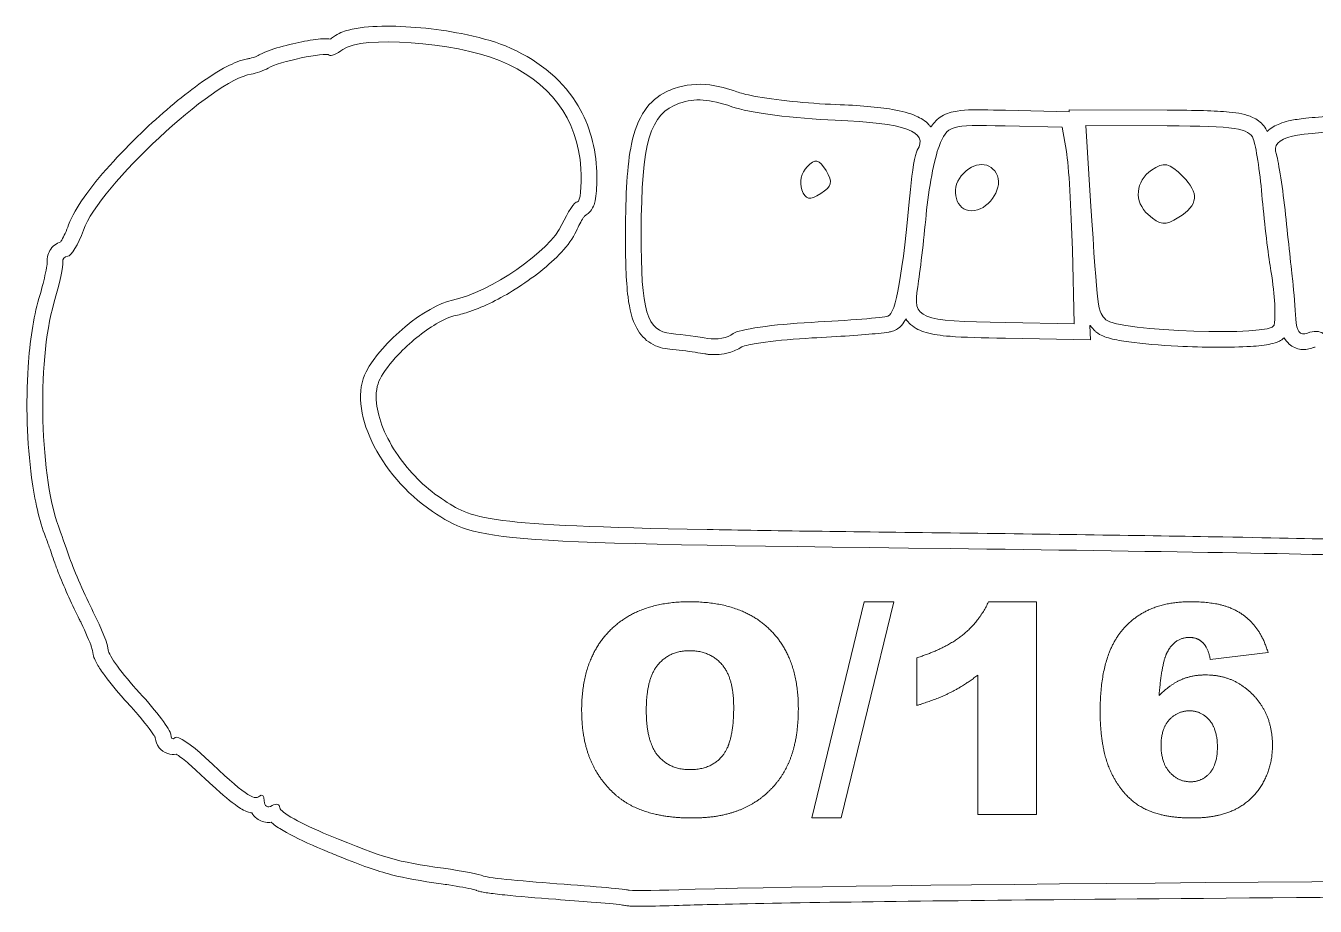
# Model space of a CAD drawing. Header units: millimetres. Extents: x 0 to 1091, y 0 to 786.
# Drawn here: x 9.4 to 255.9, y 261.6 to 430 of the extents above; entities that cross this region are included whole.
import ezdxf

# ---------------------------------------------------------------- set-up
doc = ezdxf.new("R2010")
doc.units = ezdxf.units.MM
doc.layers.get('0').update_dxf_attribs({"lineweight": 5})

msp = doc.modelspace()

# ---------------------------------------------------------------- linework, layer by layer
at = {"color": 1}
for p, q in [((196.68, 413.88), (208.89, 413.6)), ((208.87, 413.98), (227.62, 413.91)), ((208.89, 413.6), (208.87, 413.98)), ((196.61, 410.88), (207.56, 410.63)), ((207.56, 410.63), (208.35, 405.99)), ((212.07, 410.97), (227.61, 410.91)), ((212.99, 396.46), (212.07, 410.97)), ((209.49, 387.18), (209.85, 373.01)), ((209.85, 373.01), (196.75, 373.25)), ((212.86, 372.73), (212.93, 369.96)), ((212.93, 369.96), (196.69, 370.25)), ((159.68, 278.47), (169.67, 319.84)), ((175.35, 319.84), (165.3, 278.47)), ((169.67, 319.84), (175.35, 319.84)), ((193.46, 319.84), (202.66, 319.84)), ((202.66, 319.84), (202.66, 279.16)), ((179.74, 300), (179.74, 309.12)), ((246.91, 310.15), (235.86, 308.79)), ((191.42, 279.16), (191.42, 305.81)), ((202.66, 279.16), (191.42, 279.16)), ((165.3, 278.47), (159.68, 278.47))]:
    msp.add_line(p, q, dxfattribs=at)
for points, knots in [([(68.21, 427.93), (69.13, 428.62), (70.06, 428.95), (71.07, 429.22), (72.91, 429.71), (75.05, 429.91), (77.47, 429.96), (82.07, 430.05), (87.61, 429.54), (92.68, 428.55), (95.74, 427.95), (98.62, 427.18), (101.06, 426.18)], [0.0000001, 0.0000001, 0.0000001, 0.0000001, 0.1193648, 0.1193648, 0.1193648, 0.3369631, 0.3369631, 0.3369631, 0.7504181, 0.7504181, 0.7504181, 1, 1, 1, 1]), ([(54.14, 424.53), (54.7, 424.87), (55.2, 425.07), (55.77, 425.28), (57.09, 425.77), (58.73, 426.22), (60.41, 426.6), (61.94, 426.96), (63.48, 427.25), (64.78, 427.42), (65.43, 427.5), (66.02, 427.56), (66.6, 427.57), (66.9, 427.57), (67.18, 427.57), (67.56, 427.51)], [0.0000001, 0.0000001, 0.0000001, 0.0000001, 0.1328725, 0.1328725, 0.1328725, 0.4407073, 0.4407073, 0.4407073, 0.7203537, 0.7203537, 0.7203537, 0.8601768, 0.8601768, 0.8601768, 0.9292231, 0.9292231, 0.9292231, 0.9292231]), ([(67.56, 427.51), (67.64, 427.55), (67.73, 427.6), (67.82, 427.66), (67.94, 427.74), (68.07, 427.83), (68.21, 427.93)], [0.7160288, 0.7160288, 0.7160288, 0.7160288, 0.834306, 0.834306, 0.834306, 1, 1, 1, 1]), ([(52, 423.76), (52.2, 423.79), (52.77, 423.94), (53.26, 424.13), (53.65, 424.28), (54.02, 424.46), (54.14, 424.53)], [0.0000034, 0.0000034, 0.0000034, 0.0000034, 0.5552018, 0.5552018, 0.5552018, 1, 1, 1, 1]), ([(101.06, 426.18), (106.91, 423.8), (111.54, 420.14), (114.55, 415.43), (116.89, 411.78), (118.22, 407.51), (118.49, 402.89)], [0, 0, 0, 0, 0.562964, 0.562964, 0.562964, 1, 1, 1, 1]), ([(17.54, 391.94), (18.17, 393.67), (19.2, 395.39), (20.51, 397.25), (23.22, 401.11), (27.18, 405.47), (31.47, 409.59), (35.1, 413.06), (38.94, 416.33), (42.45, 418.86), (44.34, 420.23), (46.14, 421.38), (47.81, 422.25), (49.15, 422.94), (50.39, 423.46), (51.72, 423.71), (51.81, 423.73), (51.9, 423.75), (52, 423.76)], [0, 0, 0, 0, 0.152601, 0.152601, 0.152601, 0.467819, 0.467819, 0.467819, 0.733909, 0.733909, 0.733909, 0.877438, 0.877438, 0.877438, 0.991874, 0.991874, 0.991874, 1, 1, 1, 1]), ([(124.03, 390.47), (124.06, 397.94), (124.34, 403.29), (125.19, 407.39), (125.73, 409.97), (126.5, 412.1), (127.71, 413.85), (128.79, 415.42), (130.24, 416.62), (131.84, 417.41), (132.34, 417.65), (132.84, 417.86), (133.36, 418.04), (133.36, 418.04), (133.36, 418.04), (133.36, 418.04)], [0, 0, 0, 0, 0.424334, 0.424334, 0.424334, 0.690649, 0.690649, 0.690649, 0.927341, 0.927341, 0.927341, 1, 1, 1, 1.000001, 1.000001, 1.000001, 1.000001]), ([(133.36, 418.04), (133.36, 418.04), (133.36, 418.04), (133.36, 418.04), (135.5, 418.79), (137.79, 419.03), (140.17, 418.72), (141.82, 418.51), (143.51, 418.05), (145.35, 417.4)], [-0.000002, -0.000002, -0.000002, -0.000002, 0, 0, 0, 0.591575, 0.591575, 0.591575, 1, 1, 1, 1]), ([(145.35, 417.4), (145.94, 417.19), (147.12, 416.89), (148.58, 416.61), (152.58, 415.86), (158.81, 415.18), (164.27, 414.98)], [0, 0, 0, 0, 0.267484, 0.267484, 0.267484, 1, 1, 1, 1]), ([(164.27, 414.98), (168.74, 414.81), (172.28, 414.52), (175.07, 414.04), (176.85, 413.73), (178.33, 413.36), (179.63, 412.78), (180.52, 412.38), (181.35, 411.89), (182.06, 411.11), (182.19, 410.97), (182.31, 410.82), (182.43, 410.66)], [0, 0, 0, 0, 0.3289188, 0.3289188, 0.3289188, 0.5394549, 0.5394549, 0.5394549, 0.6840767, 0.6840767, 0.6840767, 0.7099458, 0.7099458, 0.7099458, 0.7099458]), ([(182.43, 410.66), (182.47, 410.72), (182.51, 410.78), (182.55, 410.84), (183.01, 411.54), (183.7, 412.26), (184.52, 412.76), (185.44, 413.3), (186.44, 413.58), (187.47, 413.74), (189.27, 414.01), (191.33, 413.99), (194.42, 413.93), (195.12, 413.92), (195.87, 413.9), (196.68, 413.88)], [0.2129098, 0.2129098, 0.2129098, 0.2129098, 0.2279726, 0.2279726, 0.2279726, 0.4007326, 0.4007326, 0.4007326, 0.5924009, 0.5924009, 0.5924009, 0.9244815, 0.9244815, 0.9244815, 1, 1, 1, 1]), ([(227.62, 413.91), (233.11, 413.88), (236.79, 413.81), (239.46, 413.54), (241.29, 413.36), (242.67, 413.12), (243.97, 412.52), (244.76, 412.16), (245.53, 411.61), (246.09, 410.9), (246.37, 410.55), (246.59, 410.17), (246.75, 409.81)], [0, 0, 0, 0, 0.4218188, 0.4218188, 0.4218188, 0.7109094, 0.7109094, 0.7109094, 0.888085, 0.888085, 0.888085, 0.9749007, 0.9749007, 0.9749007, 0.9749007]), ([(246.75, 409.81), (247.48, 410.54), (248.3, 410.97), (249.15, 411.3), (249.69, 411.51), (250.24, 411.68), (250.84, 411.83)], [0.5322163, 0.5322163, 0.5322163, 0.5322163, 0.8186274, 0.8186274, 0.8186274, 0.9999995, 0.9999995, 0.9999995, 0.9999995]), ([(250.84, 411.83), (250.84, 411.83), (250.84, 411.83), (250.84, 411.83), (251.64, 412.03), (252.53, 412.16), (253.62, 412.29), (256.43, 412.62), (260.45, 412.87), (264.58, 413.01), (267.77, 413.13), (271.02, 413.18), (273.77, 413.15), (275.38, 413.13), (276.82, 413.09), (278.01, 413.01), (278.86, 412.95), (279.57, 412.88), (280.25, 412.75)], [-0.000002, -0.000002, -0.000002, -0.000002, 0, 0, 0, 0.132193, 0.132193, 0.132193, 0.472773, 0.472773, 0.472773, 0.736386, 0.736386, 0.736386, 0.890112, 0.890112, 0.890112, 1, 1, 1, 1]), ([(118.49, 402.89), (118.6, 401.01), (118.58, 399.32), (118.44, 397.93), (118.37, 397.28), (118.29, 396.7), (118.1, 396.07), (118, 395.72), (117.88, 395.35), (117.53, 394.83), (117.33, 394.54), (117.05, 394.18), (116.51, 393.85), (116.43, 393.8), (116.35, 393.75), (116.25, 393.71)], [0, 0, 0, 0, 0.5, 0.5, 0.5, 0.7364245, 0.7364245, 0.7364245, 0.8682123, 0.8682123, 0.8682123, 0.9415515, 0.9415515, 0.9415515, 0.9528429, 0.9528429, 0.9528429, 0.9528429]), ([(116.25, 393.71), (116.17, 393.6), (116.06, 393.45), (115.95, 393.28), (115.56, 392.68), (115.07, 391.77), (114.64, 390.8)], [0.4039727, 0.4039727, 0.4039727, 0.4039727, 0.5364082, 0.5364082, 0.5364082, 1, 1, 1, 1]), ([(16.03, 388.72), (16.09, 388.82), (16.17, 388.93), (16.24, 389.06), (16.64, 389.75), (17.13, 390.8), (17.54, 391.94)], [0.4374938, 0.4374938, 0.4374938, 0.4374938, 0.5274959, 0.5274959, 0.5274959, 1, 1, 1, 1]), ([(114.64, 390.8), (113.98, 389.32), (112.99, 388.04), (111.79, 386.74), (109.48, 384.24), (106.32, 381.77), (102.94, 379.64), (100.07, 377.85), (97.07, 376.32), (94.24, 375.36), (93.33, 375.05), (92.45, 374.8), (91.57, 374.62)], [0.0000004, 0.0000004, 0.0000004, 0.0000004, 0.1972635, 0.1972635, 0.1972635, 0.5768866, 0.5768866, 0.5768866, 0.897861, 0.897861, 0.897861, 1, 1, 1, 1]), ([(132.52, 368.17), (131.3, 368.28), (130.03, 368.59), (128.88, 369.29), (127.76, 369.97), (126.83, 371), (126.19, 372.18), (125.28, 373.85), (124.82, 375.78), (124.52, 378.2), (124.12, 381.29), (124.01, 385.23), (124.03, 390.47)], [0.0000003, 0.0000003, 0.0000003, 0.0000003, 0.1953649, 0.1953649, 0.1953649, 0.3858984, 0.3858984, 0.3858984, 0.6552845, 0.6552845, 0.6552845, 1, 1, 1, 1]), ([(13.45, 384.52), (13.34, 385.36), (13.5, 386.28), (13.96, 387.05), (14.43, 387.84), (15.2, 388.43), (16.03, 388.72)], [0.0571113, 0.0571113, 0.0571113, 0.0571113, 0.4193927, 0.4193927, 0.4193927, 0.7970995, 0.7970995, 0.7970995, 0.7970995]), ([(11.86, 377.84), (12.33, 379.43), (12.73, 380.99), (13.02, 382.25), (13.19, 383), (13.32, 383.64), (13.39, 384.1), (13.42, 384.28), (13.44, 384.43), (13.45, 384.52)], [0, 0, 0, 0, 0.4452494, 0.4452494, 0.4452494, 0.7093206, 0.7093206, 0.7093206, 0.815438, 0.815438, 0.815438, 0.815438]), ([(13.15, 332.24), (11.9, 335.34), (11.06, 339.23), (10.47, 343.59), (9.59, 350.19), (9.35, 357.81), (9.81, 364.76), (10.13, 369.62), (10.78, 374.14), (11.86, 377.84)], [0.0007189, 0.0007189, 0.0007189, 0.0007189, 0.2802396, 0.2802396, 0.2802396, 0.7038362, 0.7038362, 0.7038362, 1, 1, 1, 1]), ([(91.57, 374.62), (90.73, 374.46), (89.33, 373.89), (87.83, 373), (85.44, 371.58), (82.72, 369.39), (80.57, 367.11), (79.04, 365.49), (77.79, 363.82), (77.1, 362.48)], [0.0000001, 0.0000001, 0.0000001, 0.0000001, 0.2688549, 0.2688549, 0.2688549, 0.69683, 0.69683, 0.69683, 1, 1, 1, 1]), ([(177.64, 373.96), (177.54, 373.76), (177.42, 373.55), (177.29, 373.35), (177.02, 372.93), (176.67, 372.48), (176.06, 372.07), (175.8, 371.89), (175.47, 371.73), (175.1, 371.61)], [0.8322353, 0.8322353, 0.8322353, 0.8322353, 0.875, 0.875, 0.875, 0.9618008, 0.9618008, 0.9618008, 1, 1, 1, 1]), ([(196.69, 370.25), (192.17, 370.33), (188.76, 370.42), (186.12, 370.63), (184.29, 370.78), (182.83, 370.98), (181.51, 371.36), (180.44, 371.67), (179.43, 372.12), (178.56, 372.89), (178.21, 373.2), (177.9, 373.57), (177.64, 373.96)], [0, 0, 0, 0, 0.2683849, 0.2683849, 0.2683849, 0.4532128, 0.4532128, 0.4532128, 0.6027381, 0.6027381, 0.6027381, 0.6626874, 0.6626874, 0.6626874, 0.6626874]), ([(213.79, 371.69), (213.57, 371.92), (213.24, 372.22), (212.87, 372.71), (212.87, 372.72), (212.87, 372.72), (212.86, 372.73)], [0, 0, 0, 0, 0.1538031, 0.1538031, 0.1538031, 0.1554602, 0.1554602, 0.1554602, 0.1554602]), ([(159.68, 370.31), (156.45, 370.14), (153.3, 369.85), (150.8, 369.51), (149.55, 369.34), (148.46, 369.16), (147.63, 368.98), (147, 368.85), (146.5, 368.72), (146.28, 368.64), (146.28, 368.64), (146.27, 368.64), (146.27, 368.63)], [0, 0, 0, 0, 0.4619714, 0.4619714, 0.4619714, 0.6929571, 0.6929571, 0.6929571, 0.8700318, 0.8700318, 0.8700318, 0.8751055, 0.8751055, 0.8751055, 0.8751055]), ([(175.1, 371.61), (174.78, 371.51), (174.61, 371.49), (174.39, 371.45), (173.85, 371.36), (173.2, 371.28), (172.36, 371.19), (169.55, 370.91), (164.77, 370.57), (159.68, 370.31)], [0, 0, 0, 0, 0.083183, 0.083183, 0.083183, 0.295909, 0.295909, 0.295909, 1, 1, 1, 1]), ([(250.01, 370.35), (249.68, 370.04), (249.38, 369.87), (249.11, 369.73), (248.49, 369.41), (248, 369.29), (247.46, 369.17), (246.35, 368.93), (245.08, 368.79), (243.56, 368.7), (239.78, 368.45), (234.62, 368.49), (229.67, 368.75), (226.26, 368.92), (222.97, 369.19), (220.31, 369.56), (218.98, 369.75), (217.82, 369.95), (216.81, 370.21), (216.28, 370.35), (215.8, 370.5), (215.3, 370.71), (214.9, 370.88), (214.49, 371.07), (213.99, 371.51), (213.92, 371.56), (213.86, 371.62), (213.79, 371.69), (213.79, 371.69), (213.79, 371.69), (213.79, 371.69), (213.79, 371.69), (213.79, 371.69), (213.79, 371.69)], [0.0326132, 0.0326132, 0.0326132, 0.0326132, 0.0588656, 0.0588656, 0.0588656, 0.1200563, 0.1200563, 0.1200563, 0.2469377, 0.2469377, 0.2469377, 0.5630399, 0.5630399, 0.5630399, 0.78152, 0.78152, 0.78152, 0.89076, 0.89076, 0.89076, 0.9480769, 0.9480769, 0.9480769, 0.994154, 0.994154, 0.994154, 1, 1, 1, 1.0000013, 1.0000013, 1.0000013, 1.0000026, 1.0000026, 1.0000026, 1.0000026]), ([(255.51, 368.46), (254.87, 368.21), (254.09, 368.03), (253.2, 368.14), (252.42, 368.23), (251.58, 368.6), (250.98, 369.13), (250.55, 369.51), (250.24, 369.93), (250.01, 370.35)], [0, 0, 0, 0, 0.2348043, 0.2348043, 0.2348043, 0.4398908, 0.4398908, 0.4398908, 0.5875236, 0.5875236, 0.5875236, 0.5875236]), ([(139.22, 367.28), (138.29, 367.46), (136.6, 367.7), (134.98, 367.9), (134.11, 368.01), (133.25, 368.1), (132.52, 368.17)], [0.0000011, 0.0000011, 0.0000011, 0.0000011, 0.6494888, 0.6494888, 0.6494888, 1, 1, 1, 1]), ([(146.27, 368.63), (145.49, 368.08), (144.71, 367.77), (143.9, 367.54), (142.61, 367.17), (141.26, 367.03), (139.87, 367.18), (139.65, 367.21), (139.44, 367.24), (139.22, 367.28), (139.22, 367.28), (139.22, 367.28), (139.22, 367.28)], [0.0325545, 0.0325545, 0.0325545, 0.0325545, 0.3729917, 0.3729917, 0.3729917, 0.9165104, 0.9165104, 0.9165104, 1, 1, 1, 1.0000048, 1.0000048, 1.0000048, 1.0000048]), ([(255.93, 368.56), (255.83, 368.55), (255.71, 368.52), (255.6, 368.49), (255.57, 368.48), (255.54, 368.47), (255.51, 368.46)], [0.669588, 0.669588, 0.669588, 0.669588, 0.9235561, 0.9235561, 0.9235561, 0.9999731, 0.9999731, 0.9999731, 0.9999731]), ([(77.1, 362.48), (76.49, 361.32), (76.22, 359.76), (76.42, 357.84), (76.73, 354.91), (78.17, 351.26), (80.54, 347.82), (82.67, 344.74), (85.52, 341.83), (88.82, 339.59)], [0, 0, 0, 0, 0.256158, 0.256158, 0.256158, 0.648826, 0.648826, 0.648826, 1, 1, 1, 1]), ([(88.82, 339.59), (90.43, 338.5), (91.62, 337.74), (93.16, 337.11), (94.83, 336.43), (97, 335.86), (100.6, 335.39), (107.27, 334.52), (118.65, 334.05), (139.64, 333.66), (151.67, 333.44), (166.87, 333.25), (186.19, 333.01)], [0, 0, 0, 0, 0.191408, 0.191408, 0.191408, 0.397964, 0.397964, 0.397964, 0.78065, 0.78065, 0.78065, 1, 1, 1, 1]), ([(186.19, 333.01), (204.86, 332.78), (223.41, 332.51), (238.28, 332.24), (248.66, 332.06), (257.23, 331.88), (262.81, 331.74), (265.23, 331.67), (267.08, 331.61), (268.29, 331.56)], [0, 0, 0, 0, 0.5, 0.5, 0.5, 0.8487759, 0.8487759, 0.8487759, 1, 1, 1, 1]), ([(14.9, 327.27), (14.46, 328.53), (14.05, 329.71), (13.73, 330.62), (13.55, 331.12), (13.4, 331.55), (13.3, 331.84), (13.23, 332.04), (13.17, 332.19), (13.15, 332.24)], [0.0000003, 0.0000003, 0.0000003, 0.0000003, 0.4826091, 0.4826091, 0.4826091, 0.7530504, 0.7530504, 0.7530504, 0.93889, 0.93889, 0.93889, 0.93889]), ([(19.59, 316.51), (18.32, 319.01), (16.82, 322.34), (15.75, 325.03), (15.42, 325.85), (15.14, 326.6), (14.9, 327.27)], [0.0000002, 0.0000002, 0.0000002, 0.0000002, 0.7675239, 0.7675239, 0.7675239, 1, 1, 1, 1]), ([(22.13, 310.42), (22.11, 310.52), (22.04, 310.81), (21.92, 311.15), (21.56, 312.23), (20.81, 314.03), (19.95, 315.79), (19.83, 316.03), (19.71, 316.28), (19.59, 316.51)], [0.1285113, 0.1285113, 0.1285113, 0.1285113, 0.3189094, 0.3189094, 0.3189094, 0.9180273, 0.9180273, 0.9180273, 1, 1, 1, 1]), ([(28.89, 300.41), (27.18, 302.26), (25.63, 304.13), (24.46, 305.72), (23.88, 306.52), (23.39, 307.24), (23, 307.93), (22.8, 308.27), (22.63, 308.6), (22.47, 308.97), (22.35, 309.28), (22.23, 309.6), (22.16, 310.12), (22.15, 310.21), (22.14, 310.31), (22.13, 310.42)], [0, 0, 0, 0, 0.5, 0.5, 0.5, 0.75, 0.75, 0.75, 0.875, 0.875, 0.875, 0.9743564, 0.9743564, 0.9743564, 0.991983, 0.991983, 0.991983, 0.991983]), ([(34.09, 293.91), (34.02, 294.03), (33.92, 294.2), (33.79, 294.4), (33.2, 295.3), (32.08, 296.76), (30.74, 298.32), (30.16, 299), (29.54, 299.71), (28.89, 300.41)], [0.2164367, 0.2164367, 0.2164367, 0.2164367, 0.321048, 0.321048, 0.321048, 0.7944259, 0.7944259, 0.7944259, 1, 1, 1, 1]), ([(38.12, 290.69), (37.62, 290.59), (37.04, 290.61), (36.49, 290.78), (35.78, 291), (35.22, 291.47), (34.88, 291.91), (34.37, 292.55), (34.21, 293.14), (34.13, 293.64), (34.11, 293.73), (34.1, 293.82), (34.09, 293.91)], [0.2677418, 0.2677418, 0.2677418, 0.2677418, 0.4053054, 0.4053054, 0.4053054, 0.5823178, 0.5823178, 0.5823178, 0.8434661, 0.8434661, 0.8434661, 0.8914765, 0.8914765, 0.8914765, 0.8914765]), ([(41.68, 287.81), (40.72, 288.71), (39.79, 289.49), (39.01, 290.07), (38.67, 290.32), (38.37, 290.53), (38.12, 290.69)], [0, 0, 0, 0, 0.3758079, 0.3758079, 0.3758079, 0.5398624, 0.5398624, 0.5398624, 0.5398624]), ([(52.55, 279.44), (52.45, 279.46), (52.35, 279.48), (52.26, 279.5), (51.3, 279.75), (50.61, 280.16), (49.86, 280.68), (48.56, 281.56), (47.09, 282.82), (44.99, 284.73), (44.02, 285.62), (42.92, 286.64), (41.68, 287.81)], [0.2403287, 0.2403287, 0.2403287, 0.2403287, 0.2614654, 0.2614654, 0.2614654, 0.4728147, 0.4728147, 0.4728147, 0.8330343, 0.8330343, 0.8330343, 1, 1, 1, 1]), ([(56.28, 277.64), (56.12, 277.62), (55.95, 277.61), (55.78, 277.61), (55.02, 277.61), (54.17, 277.87), (53.52, 278.36), (53.11, 278.67), (52.79, 279.05), (52.55, 279.44)], [0.2349341, 0.2349341, 0.2349341, 0.2349341, 0.2913524, 0.2913524, 0.2913524, 0.5379894, 0.5379894, 0.5379894, 0.6918086, 0.6918086, 0.6918086, 0.6918086]), ([(66.11, 272.42), (63.45, 273.52), (61.04, 274.66), (59.21, 275.69), (58.29, 276.2), (57.52, 276.67), (56.86, 277.17), (56.66, 277.32), (56.47, 277.47), (56.28, 277.64)], [0.0000001, 0.0000001, 0.0000001, 0.0000001, 0.5, 0.5, 0.5, 0.75, 0.75, 0.75, 0.8241488, 0.8241488, 0.8241488, 0.8241488]), ([(88.79, 265.88), (84.81, 266.44), (82.06, 266.89), (79.27, 267.62), (76.37, 268.37), (73.54, 269.4), (69.36, 271.09), (68.36, 271.49), (67.28, 271.93), (66.11, 272.42)], [0, 0, 0, 0, 0.4370192, 0.4370192, 0.4370192, 0.8914728, 0.8914728, 0.8914728, 1, 1, 1, 1]), ([(95.45, 264.67), (95.36, 264.7), (95.15, 264.75), (94.91, 264.81), (93.94, 265.04), (92.19, 265.36), (90.26, 265.66), (89.78, 265.74), (89.29, 265.81), (88.79, 265.88)], [0.156892, 0.156892, 0.156892, 0.156892, 0.3015799, 0.3015799, 0.3015799, 0.8611263, 0.8611263, 0.8611263, 1, 1, 1, 1]), ([(110.71, 262.91), (107.01, 263.17), (103.56, 263.47), (100.94, 263.75), (99.63, 263.88), (98.54, 264.01), (97.69, 264.13), (97.27, 264.19), (96.92, 264.25), (96.59, 264.32), (96.42, 264.35), (96.27, 264.38), (96.08, 264.44), (95.95, 264.47), (95.8, 264.51), (95.56, 264.62), (95.53, 264.63), (95.49, 264.65), (95.45, 264.67)], [0.0000004, 0.0000004, 0.0000004, 0.0000004, 0.5, 0.5, 0.5, 0.75, 0.75, 0.75, 0.875, 0.875, 0.875, 0.9375, 0.9375, 0.9375, 0.9812419, 0.9812419, 0.9812419, 0.9870525, 0.9870525, 0.9870525, 0.9870525]), ([(688.13, 263.73), (688.1, 263.73), (687.95, 263.75), (687.75, 263.76), (687.01, 263.82), (685.47, 263.88), (683.33, 263.94), (675.63, 264.14), (659.78, 264.28), (638.22, 264.36), (574.57, 264.61), (460.89, 264.38), (356.98, 263.87), (300.56, 263.6), (247.02, 263.24), (205.92, 262.84), (176.64, 262.55), (153.67, 262.24), (140.51, 261.92), (138.11, 261.87), (136.04, 261.81), (134.32, 261.75)], [0.0022543, 0.0022543, 0.0022543, 0.0022543, 0.0129974, 0.0129974, 0.0129974, 0.0511166, 0.0511166, 0.0511166, 0.1885339, 0.1885339, 0.1885339, 0.5942669, 0.5942669, 0.5942669, 0.8145502, 0.8145502, 0.8145502, 0.9714567, 0.9714567, 0.9714567, 1, 1, 1, 1]), ([(123.68, 261.8), (123.58, 261.81), (123.43, 261.83), (123.24, 261.85), (122.2, 261.97), (120.1, 262.17), (117.47, 262.39), (115.47, 262.55), (113.16, 262.73), (110.71, 262.91)], [0.1443759, 0.1443759, 0.1443759, 0.1443759, 0.2221084, 0.2221084, 0.2221084, 0.6645877, 0.6645877, 0.6645877, 1, 1, 1, 1]), ([(134.32, 261.75), (131.7, 261.66), (129.29, 261.61), (127.49, 261.59), (126.6, 261.59), (125.85, 261.59), (125.28, 261.61), (124.99, 261.62), (124.76, 261.63), (124.51, 261.65), (124.38, 261.66), (124.26, 261.67), (124.06, 261.71), (123.96, 261.72), (123.86, 261.74), (123.68, 261.8)], [0.0000002, 0.0000002, 0.0000002, 0.0000002, 0.5, 0.5, 0.5, 0.75, 0.75, 0.75, 0.875, 0.875, 0.875, 0.9375, 0.9375, 0.9375, 0.9655778, 0.9655778, 0.9655778, 0.9655778])]:
    msp.add_open_spline(points, degree=3, knots=knots, dxfattribs=at)
for points, degree in [([(70, 425.53), (73.58, 428.2), (91.23, 426.95), (99.93, 423.4)], 3), ([(55.69, 421.96), (57.66, 423.15), (66.68, 425.07), (67.37, 424.45)], 3), ([(67.37, 424.45), (67.67, 424.18), (68.85, 424.67), (70, 425.53)], 3), ([(52.45, 420.8), (53.41, 420.94), (54.87, 421.47), (55.69, 421.96)], 3), ([(99.93, 423.4), (109.48, 419.51), (114.95, 412.24), (115.5, 402.71)], 3), ([(20.36, 390.92), (23.45, 399.44), (45.19, 419.69), (52.45, 420.8)], 3), ([(127.03, 390.46), (127.1, 407.88), (128.68, 413.23), (134.34, 415.21)], 3), ([(134.34, 415.21), (137.3, 416.24), (140.16, 416.06), (144.35, 414.57)], 3), ([(144.35, 414.57), (147.57, 413.43), (156.49, 412.26), (164.16, 411.98)], 3), ([(164.16, 411.98), (177.54, 411.48), (182.05, 409.83), (179.83, 406.23)], 3), ([(184.01, 406.98), (185.62, 411.04), (185.92, 411.13), (196.61, 410.88)], 3), ([(227.61, 410.91), (240.55, 410.85), (243.31, 410.44), (244.08, 408.42)], 3), ([(251.57, 408.92), (255.74, 409.97), (275.6, 410.59), (279.68, 409.81)], 3), ([(181.53, 393.89), (181.99, 398.81), (183.11, 404.7), (184.01, 406.98)], 3), ([(244.08, 408.42), (244.6, 407.08), (245.34, 402.26), (245.73, 397.7)], 3), ([(248.51, 405.39), (247.93, 407.23), (248.79, 408.22), (251.57, 408.92)], 3), ([(162.39, 402.33), (161.01, 404.54), (160.36, 404.68), (158.76, 403.07)], 3), ([(179.83, 406.23), (179.41, 405.55), (178.82, 402.17), (178.51, 398.7)], 3), ([(208.35, 405.99), (208.78, 403.43), (209.3, 394.97), (209.49, 387.18)], 3), ([(250.26, 393.89), (249.74, 398.81), (248.95, 403.98), (248.51, 405.39)], 3), ([(115.5, 402.71), (115.7, 399.23), (115.4, 396.38), (114.84, 396.38)], 3), ([(158.76, 403.07), (157.69, 402), (157.23, 400.03), (157.75, 398.69)], 3), ([(161.38, 397.95), (163.54, 399.3), (163.74, 400.16), (162.39, 402.33)], 3), ([(195.16, 401.32), (194.05, 404.2), (190.62, 404.22), (188.25, 401.36)], 3), ([(224.65, 402.44), (221.54, 400.3), (221.23, 396.41), (223.98, 393.92)], 3), ([(230.62, 401.23), (228.02, 403.84), (227, 404.04), (224.65, 402.44)], 3), ([(188.25, 401.36), (186.06, 398.72), (187.27, 394.63), (190.24, 394.63)], 3), ([(190.24, 394.63), (193.23, 394.63), (196.18, 398.65), (195.16, 401.32)], 3), ([(229.84, 393.4), (233.57, 395.73), (233.8, 398.06), (230.62, 401.23)], 3), ([(157.75, 398.69), (158.49, 396.75), (159.22, 396.6), (161.38, 397.95)], 3), ([(178.51, 398.7), (177.05, 382.44), (175.73, 374.94), (174.22, 374.48)], 3), ([(245.73, 397.7), (246.13, 393.14), (246.84, 387.06), (247.3, 384.19)], 3), ([(114.84, 396.38), (114.28, 396.38), (112.96, 394.41), (111.89, 392.01)], 3), ([(215.91, 373.81), (214.32, 375.41), (214.35, 375.11), (212.99, 396.46)], 3), ([(179.92, 380.08), (180.34, 382.75), (181.07, 388.97), (181.53, 393.89)], 3), ([(223.98, 393.92), (226.3, 391.82), (227.19, 391.74), (229.84, 393.4)], 3), ([(251.63, 381.21), (251.39, 383.26), (250.78, 388.97), (250.26, 393.89)], 3), ([(17.37, 385.94), (18.03, 385.94), (19.38, 388.18), (20.36, 390.92)], 3), ([(111.89, 392.01), (109.68, 387.02), (98.04, 378.98), (90.98, 377.57)], 3), ([(132.79, 371.16), (128.11, 371.58), (126.97, 375.4), (127.03, 390.46)], 3), ([(14.74, 377), (15.82, 380.69), (16.59, 384.21), (16.45, 384.82)], 3), ([(16.45, 384.82), (16.3, 385.44), (16.72, 385.94), (17.37, 385.94)], 3), ([(247.3, 384.19), (248.2, 378.65), (248.41, 375.6), (248.08, 372.75)], 3), ([(196.75, 373.25), (179.93, 373.55), (178.95, 373.95), (179.92, 380.08)], 3), ([(252.2, 373.97), (252.12, 375.9), (251.86, 379.16), (251.63, 381.21)], 3), ([(90.98, 377.57), (85.88, 376.55), (77.37, 369.49), (74.43, 363.86)], 3), ([(15.94, 333.34), (12.03, 343.01), (11.41, 365.64), (14.74, 377)], 3), ([(159.53, 373.3), (152.35, 372.93), (145.64, 371.96), (144.62, 371.15)], 3), ([(174.22, 374.48), (173.32, 374.2), (166.71, 373.67), (159.53, 373.3)], 3), ([(248.08, 372.75), (247.82, 370.58), (218.17, 371.55), (215.91, 373.81)], 3), ([(254.44, 371.26), (253.03, 370.72), (252.3, 371.6), (252.2, 373.97)], 3), ([(139.78, 370.23), (138.14, 370.54), (134.99, 370.95), (132.79, 371.16)], 3), ([(144.62, 371.15), (143.6, 370.33), (141.42, 369.92), (139.78, 370.23)], 3), ([(257.41, 371.18), (256.93, 371.66), (255.59, 371.7), (254.44, 371.26)], 3), ([(74.43, 363.86), (70.77, 356.83), (76.81, 344.13), (87.13, 337.11)], 3), ([(87.13, 337.11), (95.73, 331.26), (98.04, 331.1), (186.16, 330.01)], 3), ([(17.74, 328.26), (16.82, 330.87), (16.02, 333.16), (15.94, 333.34)], 3), ([(22.26, 317.88), (20.68, 320.97), (18.65, 325.64), (17.74, 328.26)], 3), ([(186.16, 330.01), (223.47, 329.55), (260.37, 328.9), (268.16, 328.56)], 3), ([(121.1, 314.38), (126.56, 319.84), (136.3, 319.84)], 2), ([(136.3, 319.84), (146.29, 319.84), (151.69, 314.48)], 2), ([(188.55, 313.51), (191.69, 316.07), (193.46, 319.84)], 2), ([(219.36, 314.8), (223.91, 319.84), (231.99, 319.84)], 2), ([(231.99, 319.84), (236.76, 319.84), (239.53, 318.73)], 2), ([(239.53, 318.73), (242.3, 317.63), (244.13, 315.5)], 2), ([(25.13, 310.58), (25.13, 311.5), (23.84, 314.78), (22.26, 317.88)], 3), ([(115.65, 299.13), (115.65, 308.92), (121.1, 314.38)], 2), ([(151.69, 314.48), (157.09, 309.12), (157.09, 299.46)], 2), ([(179.74, 309.12), (185.41, 310.94), (188.55, 313.51)], 2), ([(214.8, 298.94), (214.8, 309.77), (219.36, 314.8)], 2), ([(244.13, 315.5), (245.96, 313.37), (246.91, 310.15)], 2), ([(231.88, 313.02), (229.18, 313.02), (227.68, 310.29)], 2), ([(234.4, 312.06), (233.38, 313.02), (231.88, 313.02)], 2), ([(235.86, 308.79), (235.43, 311.11), (234.4, 312.06)], 2), ([(31.09, 302.44), (27.81, 306), (25.13, 309.66), (25.13, 310.58)], 3), ([(136.27, 310.48), (132.53, 310.48), (130.27, 307.83)], 2), ([(142.45, 307.87), (140.17, 310.48), (136.27, 310.48)], 2), ([(227.68, 310.29), (226.59, 308.32), (226.07, 301.89)], 2), ([(130.27, 307.83), (128.01, 305.19), (128.01, 299.07)], 2), ([(144.73, 299.62), (144.73, 305.27), (142.45, 307.87)], 2), ([(191.42, 305.81), (188.69, 303.74), (186.14, 302.46)], 2), ([(230.16, 304.87), (232.26, 305.84), (235.02, 305.84)], 2), ([(235.02, 305.84), (240.37, 305.84), (244.06, 302.02)], 2), ([(226.07, 301.89), (228.06, 303.9), (230.16, 304.87)], 2), ([(37.06, 294.49), (37.06, 295.31), (34.37, 298.89), (31.09, 302.44)], 3), ([(186.14, 302.46), (183.59, 301.18), (179.74, 300)], 2), ([(244.06, 302.02), (247.76, 298.2), (247.76, 292.34)], 2), ([(118.4, 287.45), (115.65, 292.12), (115.65, 299.13)], 2), ([(128.01, 299.07), (128.01, 293.02), (130.26, 290.37)], 2), ([(142.55, 290.32), (144.73, 292.91), (144.73, 299.62)], 2), ([(157.09, 299.46), (157.09, 292.44), (154.73, 287.96)], 2), ([(216.97, 287.06), (214.8, 291.54), (214.8, 298.94)], 2), ([(231.91, 298.97), (229.59, 298.97), (228.02, 297.25)], 2), ([(235.7, 297.19), (234.17, 298.97), (231.91, 298.97)], 2), ([(228.02, 297.25), (226.45, 295.53), (226.45, 292.34)], 2), ([(237.23, 292.04), (237.23, 295.42), (235.7, 297.19)], 2), ([(37.9, 293.85), (37.44, 293.38), (37.06, 293.67), (37.06, 294.49)], 3), ([(43.73, 289.99), (40.99, 292.58), (38.37, 294.31), (37.9, 293.85)], 3), ([(226.45, 292.34), (226.45, 289.09), (228.09, 287.25)], 2), ([(235.75, 287.07), (237.23, 288.73), (237.23, 292.04)], 2), ([(247.76, 292.34), (247.76, 288.38), (245.89, 285.1)], 2), ([(54.04, 282.65), (53.05, 281.66), (51.16, 283), (43.73, 289.99)], 3), ([(130.26, 290.37), (132.51, 287.72), (136.38, 287.72)], 2), ([(136.38, 287.72), (140.37, 287.72), (142.55, 290.32)], 2), ([(125.59, 280.63), (121.16, 282.79), (118.4, 287.45)], 2), ([(154.73, 287.96), (152.37, 283.47), (147.91, 280.97)], 2), ([(222.77, 280.52), (219.14, 282.57), (216.97, 287.06)], 2), ([(228.09, 287.25), (229.72, 285.4), (232.1, 285.4)], 2), ([(232.1, 285.4), (234.28, 285.4), (235.75, 287.07)], 2), ([(245.89, 285.1), (244.02, 281.83), (240.71, 280.15)], 2), ([(54.95, 281.73), (54.95, 282.74), (54.54, 283.15), (54.04, 282.65)], 3), ([(56.44, 280.83), (55.62, 280.32), (54.95, 280.73), (54.95, 281.73)], 3), ([(57.93, 280.39), (57.93, 281.14), (57.26, 281.33), (56.44, 280.83)], 3), ([(67.25, 275.19), (62.12, 277.31), (57.93, 279.65), (57.93, 280.39)], 3), ([(136.79, 278.47), (130.02, 278.47), (125.59, 280.63)], 2), ([(147.91, 280.97), (143.45, 278.47), (136.79, 278.47)], 2), ([(232.4, 278.47), (226.4, 278.47), (222.77, 280.52)], 2), ([(240.71, 280.15), (237.39, 278.47), (232.4, 278.47)], 2), ([(89.21, 268.85), (80.18, 270.12), (78.05, 270.74), (67.25, 275.19)], 3), ([(96.73, 267.38), (96.27, 267.67), (92.88, 268.33), (89.21, 268.85)], 3), ([(110.92, 265.9), (103.59, 266.43), (97.2, 267.09), (96.73, 267.38)], 3), ([(688.63, 266.68), (677.99, 268.51), (195, 266.82), (134.22, 264.75)], 3), ([(124.52, 264.68), (124.38, 264.82), (118.26, 265.37), (110.92, 265.9)], 3), ([(134.22, 264.75), (129.02, 264.57), (124.66, 264.54), (124.52, 264.68)], 3)]:
    msp.add_open_spline(points, degree=degree, dxfattribs=at)

doc.saveas('drawing.dxf')
